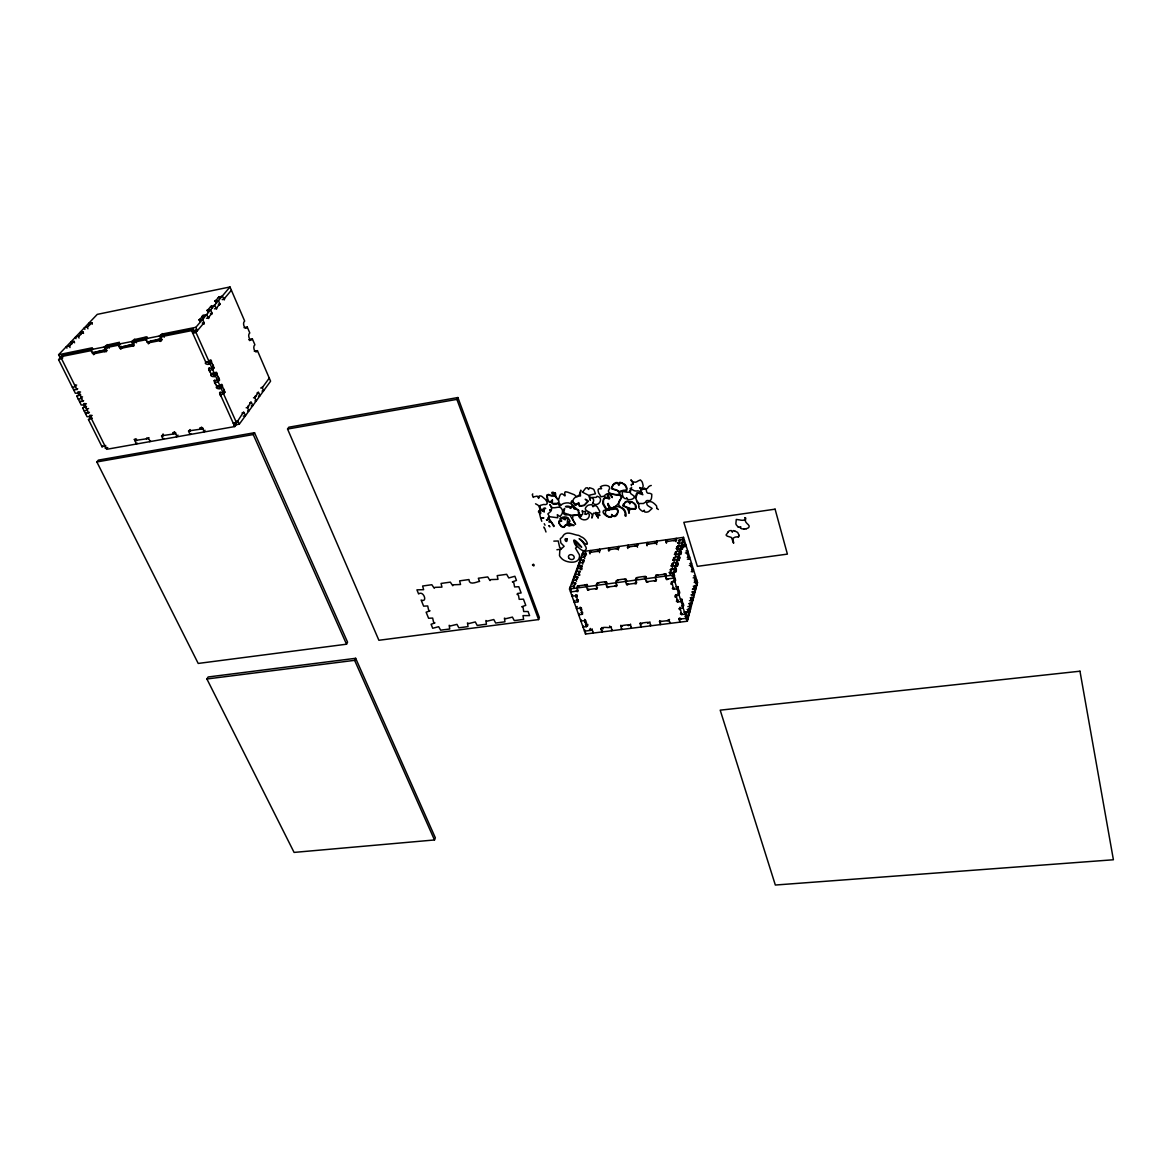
<?xml version="1.0" encoding="UTF-8"?>
<svg xmlns="http://www.w3.org/2000/svg" width="1172" height="1172" viewBox="0 0 1172 1172"><rect width="100%" height="100%" fill="white"/><g stroke="black" fill="none" stroke-linecap="round" stroke-linejoin="round"><path stroke-width="1.5" d="M540.014 513.028L540.028 511.534M638.725 506.436L638.755 505.718A11.324 9.405 18.9 0 0 638.769 505.015L638.755 504.956A1.699 1.406 18.4 0 0 638.579 504.063A5.699 4.747 18.2 0 1 638.037 503.579L637.524 502.905A10.665 8.849 18.8 0 0 636.792 501.982M543.31 508.619L544.057 508.165A5.259 4.292 22.5 0 1 544.643 508.135L544.76 508.135A1.494 1.216 22.6 0 1 545.61 508.414L545.566 508.472M219.237 386.306L219.794 388.533M607.843 495.17L607.916 494.921A10.797 8.951 19.6 0 1 609.762 494.452L612.341 497.602L610.7 493.998L619.109 495.302A3.575 2.974 19.4 0 1 620.193 495.595A1.582 1.304 19.4 0 1 620.999 496.21A1.612 1.348 19.4 0 1 621.248 497.06A1.582 1.304 19.4 0 1 621.043 497.587C620.149 502.964 611.125 513.893 608.312 503.652M732.617 531.663L733.364 530.594L734.961 531.165M569.695 523.488L570.339 524.426M630.99 479.875L632.279 481.253A2.11 1.773 19 0 0 632.924 481.809L635.034 482.219A5.274 4.424 19 0 0 635.913 482.088A9.259 7.794 19.2 0 0 638.227 480.857L640.41 479.934L641.86 481.487A18.063 15.104 19.3 0 1 642.446 482.732L643.12 485.457A6.695 5.611 18.8 0 1 642.637 487.728L641.274 488.226A6.285 5.259 18.6 0 0 639.765 487.567M611.916 486.82C612.502 483.714 617.864 480.256 618.962 484.256M544.248 511.695L543.955 508.765L545.434 508.516M687.114 552.759L687.363 554.444M673.71 540.673L675.468 540.556L676.215 538.358L676.683 539.838M630.316 488.416L631.708 487.713M657.858 575.144L655.851 575.481M733.701 542.944L733.687 542.797A5.171 4.278 12.8 0 1 733.526 542.255L733.408 541.698A26.487 21.843 14.4 0 0 733.203 540.629L733.013 538.168L735.24 537.128A7.281 6.021 12.8 0 1 738.008 536.923M679.76 558.517L679.657 557.242L679.115 560.48M654.342 543.412L656.086 543.295L656.862 541.098L657.331 542.563M212.103 373.267L213.157 374.571L216.791 373.956L219.516 380.036L218.139 381.808L214.432 382.658L215.721 384.284M638.022 577.767C630.726 578.192 651.412 575.203 643.985 576.961M692.593 593.252L693.604 597.573L691.89 597.764M635.107 546.123L636.836 546.005L637.656 543.823L638.125 545.288M538.842 497.265L539.12 495.976L540.395 495.932A5.054 4.146 23 0 1 541.874 496.401L546.225 500.136M538.798 497.529L538.681 498.393L537.494 496.591M681.372 552.862C681.489 549.492 680.434 557.652 680.756 553.184M567.453 525.027L566.794 524.631A4.131 3.369 21.2 0 0 565.842 525.173L564.655 526.638A24.715 20.173 22.6 0 1 564.172 527.327L561.535 526.711A23.308 19.148 21.1 0 1 560.568 525.715L559.205 523.664A6.124 4.996 21.5 0 1 558.81 521.994L559.161 520.749L561.095 520.895A1.963 1.612 21.7 0 0 560.729 520.5L559.806 518.918A5.069 4.146 21.5 0 1 561.403 517.98L565.197 519.811L566.662 517.819M618.333 580.477C611.359 580.492 631.649 577.899 624.251 579.627M616.018 548.73L617.732 548.701L618.582 546.518L619.065 547.983M635.239 498.144L636.381 493.837A8.541 7.135 18.2 0 1 637.29 492.562C642.915 494.291 643.487 492.035 637.832 490.804A5.435 4.556 18.8 0 1 633.92 490.57L632.148 489.544A26.795 22.195 19.3 0 0 631.474 489.149L630.741 490.145A16.012 13.375 19.8 0 1 630.492 491.083L630.36 492.723A2.93 2.447 18.8 0 0 630.8 493.676L633.422 495.595A13.874 11.515 18.9 0 1 634.125 496.005C635.634 499.814 626.141 501.015 626.844 497.983M598.804 583.07C591.626 583.51 612.282 580.448 604.664 582.279M692.403 569.87L692.637 571.599M597.061 551.455L598.98 551.06M688.535 557.403L688.784 559.161M579.408 585.736L577.679 585.736L576.741 588.051L577.723 591.64L575.862 591.289M694.117 587.494L695.113 591.787L693.414 591.992M684.638 544.819L684.902 546.577M562.692 536.63L560.992 538.182A3.135 2.549 21.2 0 0 560.275 538.856L560.861 542.944L564.128 546.313L559.85 550.225L559.498 555.572A8.907 7.193 20.7 0 0 560.612 557.403L562.018 558.883A10.577 8.556 20.7 0 0 564.347 560.45C568.86 562.824 578.734 563.791 579.495 556.817A11.691 9.435 20.7 0 0 579.378 554.766L575.496 548.232L576.697 547.251A2.476 2.007 20.6 0 0 576.565 546.562L575.174 544.555A7.589 6.168 20.4 0 1 574.602 543.544C570.31 533.333 583.436 548.921 581.502 547.104A13.405 10.929 20.1 0 1 580.301 546.328A8.336 6.783 20.2 0 1 579.349 545.581C567.014 532.908 583.304 558.077 586.308 548.525A7.179 5.816 20.3 0 0 585.663 546.621L583.055 542.548A8.966 7.281 20.5 0 0 582.367 541.669L579.129 538.637L579.891 539.164A44.639 35.805 21.1 0 1 581.415 540.336L583.29 541.991A5.113 4.146 20.4 0 1 583.89 542.797C590.82 548.1 586.015 538.109 581.092 536.82A14.152 11.471 20.7 0 0 578.69 535.384C573.533 534.974 566.721 530.125 562.926 535.926M689.839 563.512L691.539 563.278L690.997 565.241L692.901 571.555L693.458 569.489L691.758 569.709M678.222 588.359L677.973 586.571M685.972 551.016L687.671 550.781L687.129 552.745L689.048 559.103L689.605 557.037L687.275 557.359M678.002 600.665L677.548 601.983L681.122 601.514L681.723 599.302L680.39 599.595M687.92 610.876L688.946 615.227L687.217 615.432M686.235 613.601L686.001 611.901M678.119 564.333L677.064 559.923L672.875 560.319M631.488 485.765L631.151 484.461L633.114 484.153M689.488 604.942L690.513 609.293L688.462 608.986L688.506 610.539M691.041 599.068L692.066 603.404L688.667 603.639M682.954 547.265L682.866 545.932L682.338 549.097M676.464 570.163L675.409 565.71L671.19 566.091M687.363 621.219L697.516 582.63L683.51 537.333L583.187 551.529L569.489 589.018L585.502 634.023L687.363 621.219L672.743 575.115L683.51 537.333M688.037 612.326L688.799 609.279L689.737 612.253L686.309 612.531M689.576 606.539L691.29 606.32C689.195 598.76 691.714 607.99 687.876 606.583M695.157 585.414L696.842 585.194L695.963 582.323L696.637 579.774L694.322 580.081M681.928 613.513L681.606 614.567L685.122 614.128L685.708 611.901M680.229 621.131L679.965 622.142L679.013 619.197L686.44 618.303L686.997 616.194L684.961 616.457M679.306 618.23C677.782 620.047 680.434 616.941 681.005 618.977M679.936 607.228L681.65 614.567L680.39 613.85L681.122 612.897M670.399 622.332L670.12 623.387L668.597 619.885L667.205 620.721M675.922 594.585L677.65 601.968L676.376 601.251L677.108 600.284M669.461 619.431L669.168 620.471L659.338 621.6L661.316 621.468M676.859 595.596C675.922 600.562 671.952 593.384 679.115 595.171L679.482 591.406M674.032 587.714L673.548 589.267L677.094 588.798L677.709 586.601M660.598 623.607L660.305 624.617L659.675 620.589M669.344 572.859L673.504 572.463L674.457 575.467L673.71 578.118L666.194 579.129L665.242 576.126L665.799 573.811L663.894 574.221M675.863 570.456L675.834 572.068L676.361 568.728L674.413 568.991M671.849 581.839L673.592 589.267L672.332 588.549L673.05 587.568M670.311 575.013L671.087 569.094L674.589 568.625L675.541 571.643L673.797 571.877M677.343 550.474L677.694 546.167L681.122 545.712L682.045 548.672L680.331 548.906M616.355 580.829L616.853 582.162M666.502 578.089L666.78 579.744L668.216 578.939M649.889 621.907L650.533 625.848L650.841 624.793M630.228 490.746L629.847 491.551A2.11 1.758 19.1 0 1 628.866 492.152L628.06 492.24A7.647 6.387 19.3 0 1 624.53 491.595M654.24 580.726L655.895 581.253L656.525 579.466M640.205 622.918L640.791 627.064L641.099 626.053M666.311 575.555L665.843 574.06L655.88 575.379L655.251 577.474L656.232 580.462L646.285 581.795L645.318 578.807L645.962 576.639L646.431 578.236M685.151 546.533L685.723 544.497L683.818 544.76M646.607 580.77L646.783 582.352L648.306 581.693M630.521 624.105L631.093 628.28L631.415 627.24M636.704 582.132L635.986 583.949L634.418 583.392M620.882 625.247L621.438 629.496L621.746 628.5M682.236 601.075L682.001 599.273M611.198 626.668L611.799 630.712L612.136 629.657M626.859 583.422L627.108 585.062L628.514 584.257M574.763 585.868L570.237 586.952L570.764 588.432M577.855 577.4L576.712 578.104M609.572 625.995C614.377 630.258 596.753 623.563 602.203 631.913L602.54 630.917M675.072 578.543L675.057 582.396C672.801 580.565 668.611 584.271 672.098 584.564M601.251 629.174L601.705 627.562M614.758 586.029L616.311 586.586L617.029 584.769M674.398 554.253L675.585 553.55M672.757 559.982L673.929 559.264M671.087 565.768L672.274 565.051M669.93 569.841L674.589 568.64M669.168 572.478L670.34 571.76M616.384 580.741L615.696 582.792L616.721 585.883L606.92 587.084L605.909 584.125L606.598 582.059L607.111 583.539M593.003 632.074L592.651 633.114C593.794 626.874 587.172 632.323 590.439 628.426M592.124 628.837L591.64 630.272L584.491 631.166L584.887 629.994M607.257 586.044L607.506 587.685L608.869 586.82M585.502 634.023L585.854 633.012M583.407 626.053L583.041 627.093L586.894 626.522L585.897 625.028M585.502 620.091L584.784 622.171L584.975 620.677L580.858 620.955L581.224 619.915M595.23 588.652L596.782 589.208L597.5 587.392M584.608 619.358L586.381 626.668L587.743 624.324M582.689 612.414L582.015 614.362L578.66 614.802L579.115 613.498M580.184 607.125L582.572 614.187L581.488 612.722M581.4 607.682L580.404 609.821L581.122 609.118L580.36 608.224L576.463 608.605L577.195 606.539M587.817 588.666L587.948 590.249L589.413 589.501M599.449 552.583L599.639 549.199L600.137 550.65M575.76 594.658L578.177 601.763L577.078 600.284M578.133 589.999L577.781 590.981L570.544 591.963L571.291 589.912M574.983 600.328L574.251 602.379L577.62 601.939L578.397 599.874L576.668 600.108M577.21 595.098L575.994 597.354L576.712 596.651L575.935 595.742L572.024 596.138L572.537 594.731M577.737 577.049L576.023 579.818L576.536 581.283M581.869 565.651L580.184 568.376L580.682 569.826M583.099 555.264L582.469 553.448L585.751 552.979L584.242 557.139L584.755 558.59M667.879 541.405L665.974 541.918L666.531 539.735L666.971 541.142M538.593 619.578L539.369 617.512L457.886 397.542L288.795 427.209L287.55 429.04L378.893 640.278L538.593 619.578L456.89 399.388L457.886 397.542M648.556 544.13L646.666 544.643L647.237 542.46L647.691 543.867M434.49 839.958L435.339 837.79L355.658 658.298L208.133 676.977L206.902 678.984L294.084 852.41L434.49 839.958L354.618 660.334L355.658 658.298M581.942 566.076L580.843 566.691L581.81 569.607M584.008 560.406L582.938 561.051M579.891 571.76L578.748 572.375L579.759 575.291M575.701 583.275L574.558 583.905M629.349 546.899L627.518 547.397L628.089 545.17L628.558 546.577M690.074 603.023L690.074 604.62M678.427 540.424L682.968 539.267L685.181 546.445L683.481 546.679M677.694 542.929L678.822 542.27M676.054 548.555L677.211 547.881M694.674 585.634L694.674 587.187M163.128 434.27L161.633 436.174L163.113 439.295L163.831 438.387M610.495 508.56L609.704 509.41A7.589 6.285 20 0 1 608.766 510.274L607.477 509.879M610.304 549.58L608.415 549.99L609.088 547.866L609.557 549.258M585.209 584.96L587.128 584.447L586.425 586.747L587.45 589.692L597.178 588.417L596.152 585.429L596.856 583.378L597.339 584.799M591.406 552.202L589.545 552.715L590.219 550.532L590.717 551.983M573.928 525.334L567.922 522.536A4.952 4.043 21.1 0 1 567.966 521.54C571.511 522.199 569.533 520.222 568.625 518.727C567.453 515.651 558.78 516.588 561.183 520.383C563.893 522.229 555.836 520.163 560.026 524.47A5.01 4.087 21.5 0 0 561.198 525.803L563.161 527.371L564.743 525.803A8.6 7.017 21 0 1 565.197 525.232L566.354 524.529A2.564 2.095 21.5 0 0 567.189 523.635L567.38 522.023A7.662 6.27 21 0 1 567.438 520.881L568.112 518.493L567.175 517.921M136.494 439.031L134.97 440.921L136.465 444.027L137.197 443.119M585.385 556.524L580.946 557.608L581.458 559.044M586.278 554.034L585.165 554.664M346.516 644.204L347.571 642.168L254.529 432.717L98.36 460.127L96.851 461.944L198.2 663.44L346.516 644.204L253.225 434.548L254.529 432.717M208.733 363.906L208.25 361.518M682.412 549.053L682.382 547.602M136.523 342.795L134.634 339.148L131.601 341.55L117.859 344.29L120.672 349.256L123.88 346.341M214.417 376.564L213.568 373.282M208.147 362.588C213.831 365.181 210.945 356.083 209.158 361.811L205.891 362.441L191.578 330.636L193.028 328.936L194.669 332.614M233.668 425.187L239.293 424.176L270.6 381.193L257.43 350.662L254.295 351.263M656.979 508.34L658.356 509.498M86.406 403.798C79.74 402.626 87.666 405.995 82.655 407.929L87.021 416.675L91.387 416.763L91.064 417.891L106.623 449.315L234.752 426.564L236.07 424.762L235.059 422.491M233.887 422.623L233.316 423.4L236.554 422.814L243.556 412.031L243.322 413.57M269.267 378.102L262.235 387.712L260.667 388.005M728.31 531.824L726.069 535.003L727.197 536.175A7.457 6.197 13.4 0 0 727.695 536.278L731.328 537.406L732.471 539.984A7.633 6.314 12.7 0 0 732.529 540.453L732.617 540.893A11.954 9.874 13.7 0 1 732.69 541.332M205.027 430.285L203.664 432.087C204.075 424.733 197.394 431.355 201.701 427.297M202.888 428.029L202.214 428.937L188.516 430.93L190.421 431.047M217.787 386.189L222.226 386.086L224.936 392.122L223.574 393.909L219.882 394.744L221.156 396.356M257.43 350.662C255.657 355.145 251.921 346.809 254.91 344.788L252.361 338.898L249.065 339.719M190.772 433.596L190.069 434.504L188.604 431.369L189.996 429.553L190.45 430.534M234.752 426.564L219.589 392.884L220.277 391.99M216.761 386.613C214.432 388.284 220.277 389.866 220.863 387.859L222.226 386.086M214.754 380.006L214.139 380.783L216.879 386.848L220.131 386.233C222.123 380.636 224.643 389.529 219.076 386.936M252.361 338.898C250.486 343.176 246.853 334.782 249.812 332.995L247.263 327.061L244.098 327.677M177.968 435.09L176.562 436.907C176.708 429.758 170.38 436.218 174.599 431.867M216.879 386.848L217.479 386.071M175.785 432.878L175.082 433.772L161.546 435.75L163.421 435.852M621.145 498.452C624.017 496.02 618.494 495.199 619.842 492.46A2.432 2.036 19.4 0 1 620.413 491.639L626.668 490.658L626.903 488.402A8.819 7.369 19.6 0 0 625.555 485.267A4.219 3.516 19.5 0 0 624.53 484.256L621.321 482.644M211.297 374.454C208.982 376.153 214.769 377.692 215.399 375.714L216.791 373.956M620.633 499.111L619.622 500.415A7.193 5.963 19 0 0 618.831 501.938L618.757 505.205L621.219 507.535M209.261 367.818L208.645 368.579L211.4 374.688L214.666 374.073C216.82 368.477 219.105 377.545 213.641 374.806M211.4 374.688L212.528 373.267M206.77 361.752L211.312 361.723L214.051 367.847L212.659 369.605L208.953 370.469L210.242 372.11M247.263 327.061C245.417 331.324 241.666 322.989 244.684 321.099L229.976 286.964L97.261 314.374L58.615 354.706L60.226 357.973L61.589 357.694M150.485 440.76L149.752 441.654C150.543 440.027 146.324 435.955 146.485 438.87M164.212 337.287L162.337 333.61L159.319 336.012L145.416 338.781L148.419 343.85L150.778 341.008L153.312 340.495M148.991 437.654L148.258 438.562L134.868 440.496L136.728 440.613M205.789 362.207C203.474 363.935 209.261 365.444 209.905 363.466L211.312 361.723M205.891 362.441L206.594 361.562M575.613 505.322C574.427 506.436 572.082 497.47 571.145 502.173A6.783 5.596 21.3 0 0 571.848 504.194C575.188 508.882 584.345 513.483 574.573 508.414A22.458 18.386 22.1 0 1 574.793 508.912L573.884 508.736M544.204 511.798L540.277 509.996A12.907 10.533 22.2 0 0 538.988 511.49L540.688 518.244L543.881 517.965L542.343 518.273A20.715 16.789 21.9 0 0 541.757 518.361L540.805 518.581L541.772 521.291M134.956 339.47L146.969 336.789L145.416 338.781M105.744 445.477L102.037 446.796L88.471 419.591C93.262 417.393 85.82 414.448 92.207 415.459M105.963 447.001L105.07 448.056L107.736 447.587M102.037 446.796L102.682 446.019M195.446 329.757L192.662 333.053L195.958 332.409L204.104 322.71L202.61 319.355L198.742 319.941L200.148 319.048M231.382 290.246L223.779 299.3L222.182 299.622M162.674 333.947L195.885 327.31L229.976 286.964M109.157 348.245L107.341 344.597L104.191 347L90.596 349.71L93.657 354.706L96.045 351.878L100.382 351.014M92.324 418.126L88.471 419.591M149.269 342.707L159.451 340.686L160.945 338.986M161.516 338.62L146.983 342.121L147.643 341.374M193.028 328.936L161.253 335.265L159.773 336.979L191.578 330.636M86.347 412.881L85.571 413.775L89.424 412.31M223.369 388.65L224.335 390.159L222.841 392.283L219.589 392.884M86.523 406.479L82.655 407.929M147.379 338.034L145.87 339.748L132.04 342.488L133.579 340.788L147.569 338.459M121.712 348.172L131.777 346.18L133.3 344.465L134.194 345.213M133.93 344.011L119.427 347.601L120.584 346.311M80.531 401.19L79.74 402.069L83.608 400.604M217.948 376.534L218.915 378.073L217.406 380.168L214.139 380.783M679.174 560.45L679.159 558.956M88.647 413.203L85.19 406.23L85.527 404.999L81.205 404.999L76.81 396.18C81.747 394.202 74.041 390.921 80.56 392.034M80.678 394.715L76.81 396.18M117.859 344.29L119.441 342.283L107.575 344.934M74.656 389.397L73.851 390.276L77.748 388.811M119.852 343.528L118.299 345.227L104.645 347.952L106.213 346.238L120.042 343.938M94.493 353.666L104.411 351.615L105.978 349.901L107.253 350.677M106.462 349.564L92.207 353.006L92.998 352.142M212.469 364.316L213.451 365.869L211.927 367.949L208.645 368.579M593.691 506.216L594.922 505.235L597.105 506.641L599.683 511.197L599.566 512.926L597.368 512.721L597.925 514.567L600.005 515.226L597.222 516.222L598.306 518.083L596.196 514.845M593.545 506.377L592.929 506.729A2.285 1.89 20.4 0 1 592.695 506.216L591.875 504.517L588.534 505.088A6.827 5.64 20.5 0 0 586.703 506.377C580.96 512.076 595.435 510.977 591.801 518.009C592.71 518.42 592.446 509.19 596.079 514.698M92.837 349.359L91.064 350.648L60.563 356.728L76.956 389.675M90.596 349.71L92.295 347.776L58.615 354.706M62.761 357.958L58.6 359.672L75.33 393.235L79.535 393.06L82.831 401.483M60.563 356.728L62.189 355.028L92.647 348.948M58.6 359.672L61.383 356.757M558.663 504.282L559.484 506.114L560.553 505.572A1.568 1.289 22 0 1 560.978 505.425C561.344 503.506 567.702 501.938 570.281 503.447A3.56 2.93 21.6 0 1 571.291 504.077L572.566 505.952L570.925 506.963A9.083 7.471 22 0 1 570.661 507.593C569.358 504.487 560.553 507.315 569.387 507.066A19.924 16.291 22.2 0 1 569.68 507.549C570.764 510.919 572.771 503.096 573.797 508.282M575.73 505.176L578.25 503.447L579.422 506.216L584.315 505.484L588.359 501.235L586.483 499.712A7.896 6.519 21 0 0 585.165 499.272L587.685 501.206L584.183 505.22L579.788 505.865L578.778 502.568L577.547 503.579A25.857 21.286 20 0 0 576.917 504.326C568.493 502.583 575.247 494.892 580.506 495.99L580.33 493.09A10.27 8.512 20.9 0 1 580.858 491.083C580.931 486.292 579.891 500.62 575.276 495.683A4.058 3.355 21.7 0 0 574.441 494.789L567.775 492.196A5.259 4.336 21.9 0 0 567.072 492.094C561.857 489.969 567.512 498.759 563.673 494.862A42.573 35.643 21.5 0 1 562.765 494.101C557.975 492.211 560.319 504.575 556.275 497.148A3.633 2.989 22.3 0 1 555.777 495.566L555.25 492.709M552.378 500.005L551.28 500.986A16.408 13.449 21.8 0 0 550.547 501.719L549.228 501.66A7.135 5.875 22.5 0 1 547.749 499.404L547.178 495.448L548.584 494.994A7.794 6.431 22.8 0 0 554.239 495.859M622.127 483.245L620.149 483.054L618.919 485.457L617.161 482.659L613.63 484.578A5.245 4.38 19.7 0 0 612.751 486.131L611.491 488.753L615.549 489.984A5.421 4.512 19.7 0 1 617.146 490.585C624.94 496.576 610.363 494.804 608.634 492.02A4.659 3.882 19.9 0 1 608.473 490.643C612.795 485.032 603.917 484.124 600.357 486.863C604.591 491.405 596.284 485.604 598.394 492.035A4.864 4.043 20.3 0 0 599.258 493.925A6.929 5.743 20.7 0 1 600.167 495.478L600.504 496.064A2.388 1.978 20.3 0 0 601.251 496.723L604.107 496.181A9.757 8.087 19.7 0 1 607.184 493.764L609.074 493.954L607.243 494.965L609.132 498.701L605.411 496.928L603.653 498.701L602.613 503.535L604.371 506.758A46.704 39.116 18.4 0 0 605.235 507.901L605.865 510.04A5.64 4.673 20 0 1 604.049 510.318C599.449 512.897 612.121 520.866 612.106 515.577A3.091 2.549 19.3 0 1 612.194 514.977C616.97 521.569 622.376 504.341 612.238 508.619C614.406 503.813 625.291 507.491 625.203 513.937A2.036 1.685 18.9 0 1 624.749 514.991C626.976 520.192 626.83 508.502 621.307 507.608M607.653 509.586L609.206 508.355A24.011 19.792 18.6 0 1 609.616 508.062L609.923 508.033A1.641 1.362 19.7 0 1 610.392 508.282L610.509 508.428M656.803 508.545L656.598 506.026A14.709 12.203 17.9 0 0 652.921 502.598L652.13 502.143A4.395 3.663 17.7 0 0 649.713 501.616L647.105 502.495A2.095 1.758 17.8 0 0 646.724 503.301L647.017 504.575A4.014 3.34 17.7 0 0 648.306 505.967L652.13 508.443L648.761 511.534A6.505 5.406 18 0 1 645.933 512.164L644.688 511.944L644.278 510.216A2.622 2.168 17.8 0 0 643.648 510.919L642.652 511.446L640.82 510.069A18.547 15.485 17.7 0 1 640.132 509.454A5.171 4.292 18 0 1 638.813 507.33A4.776 3.97 18 0 1 638.725 506.436M573.665 525.627C571.042 524.455 569.446 527.078 567.438 525.188M559.996 505.073L559.337 504.429L559.762 505.191M548.921 525.759L549.829 526.829L549.214 525.671M744.396 519.943L743.107 520.251A9.772 8.175 12.8 0 1 742.184 520.28L740.836 520.178A5.713 4.776 12.8 0 1 739.942 519.958L736.28 519.445L735.884 523.65A5.377 4.483 12.7 0 0 736.28 524.822L738.155 527.063M644.351 488.358L644.278 488.372A21.96 18.488 19.2 0 1 643.413 488.709L643.062 488.841M733.526 543.105L732.72 541.654M135.513 438.899L134.062 439.544M642.344 489.09L640.82 489.178M746.212 528.762L748.014 528.001A3.809 3.179 12.5 0 0 748.586 527.693L749.084 526.77A3.106 2.578 12.5 0 0 748.996 525.657L748.146 524.529A10.314 8.614 12 0 1 747.033 523.503L746.93 523.386A22.034 18.459 11.6 0 1 746.461 522.873L745.905 522.155A3.619 3.018 12.3 0 1 745.377 520.514L745.465 519.972A12.482 10.416 13.2 0 0 745.553 519.43L745.612 518.976A6.417 5.362 12.2 0 1 745.788 518.2L745.084 517.628M545.991 532L544.643 528.191M82.113 332.877L83.373 332.057L79.784 332.614L80.765 334.621M90.845 323.677L92.178 322.842L88.603 323.413L89.468 325.201M216.029 300.31L214.652 301.175L218.475 300.574L220.072 304.383L219.223 304.984M208.162 309.584L206.799 310.507L210.623 309.877L212.235 313.7L211.385 314.316M72.972 342.327L74.393 341.418L70.789 342.004L71.785 344.011M680.126 609.953L678.852 608.693L683.13 607.843L683.466 604.019M218.314 304.222L219.926 303.885L216.029 308.529L214.403 308.851M210.462 313.539L212.088 313.202L208.118 317.934L206.492 318.271M202.273 323.076C205.071 320.586 204.411 325.963 203.298 323.677M193.087 331.544L197.394 330.694L195.885 327.31M101.627 350.765L106.022 349.989M125.126 346.092L130.151 345.095M130.781 344.978L133.3 344.465M155.217 340.114L159.67 339.235M532.791 493.895L532.264 494.716A20.657 16.862 24.2 0 1 532.733 495.917L533.26 497.455A3.589 2.945 23.2 0 1 533.875 496.84L537.172 496.093M75.521 385.28L76.678 385.046M72.386 387.317L75.828 386.54L74.569 384.885M212.425 368.169L214.051 367.847M644.556 488.27L644.908 488.431A1.978 1.655 18.2 0 0 646.241 488.944L647.193 488.534A11.691 9.816 18.8 0 0 648.175 487.318A5.259 4.41 17.8 0 1 651.266 485.472M81.19 397.118L82.538 396.868M78.275 399.125L81.718 398.363L80.458 396.737M217.889 380.343L219.516 380.036M87.021 408.838L88.559 408.545M84.12 410.859L87.548 410.097L86.303 408.486M218.285 297.585L222.343 295.989L224.35 299.885L224.541 298.391M223.31 392.43L224.936 392.122M88.149 326.446L84.223 327.984L84.897 329.391M210.55 306.786L214.564 305.203L216.556 309.115L216.849 307.679M262.015 391.111L263.583 390.833L262.074 387.156L262.938 386.745M257.093 392.884L258.675 392.591L260.038 395.711L258.455 396.004M79.271 335.719L75.301 337.287L76.004 338.693M253.489 397.791L255.071 397.513L258.236 392.078L257.957 393.572M254.866 400.927L256.448 400.634C255.701 401.366 253.855 394.495 255.789 396.517M249.841 402.758L251.438 402.479L252.815 405.615L251.233 405.908M70.232 345.183L69.412 346.121L73.88 341.374L74.569 342.795M246.179 407.783L247.761 407.49L250.94 401.952L250.705 403.476M247.57 410.933L249.167 410.64C248.391 411.416 246.545 404.443 248.508 406.479M242.062 412.91L244.069 412.544L245.461 415.708L243.263 416.104M172.855 432.615L174.701 432.292M199.899 427.795L201.76 427.458M236.466 421.261L237.872 421.012L239.293 424.176M96.851 461.944L253.225 434.548M287.55 429.04L456.89 399.388M676.683 595.244L675.555 594.878M554.224 495.815L555.279 496.342M677.709 546.181L676.552 546.943L677.372 547.309M162.219 339.763L161.165 339.323M553.829 541.127L558.224 540.981L559.703 547.544L560.963 548.232L560.582 549.199L556.905 549.756M598.951 551.133L589.531 552.466L590.029 553.917M582.279 554.019L586.176 553.624M682.602 540.541L684.433 540.277L683.877 542.226L682.177 542.475M680.317 548.511L676.742 549.023L680.331 548.525L681.269 551.558L679.101 551.792M578.514 567.819L577.884 566.003L581.297 565.563L581.898 567.541M680.287 546.225L682.851 545.888L681.928 542.885L677.826 543.295M577.884 566.003L581.195 565.549M685.43 552.979L687.129 552.745M678.72 554.576L680.449 554.341L679.511 551.338C679.379 550.327 672.86 552.51 675.746 552.979M580.565 568.698L581.81 568.537M677.914 557.418L679.643 557.213L678.705 554.18L674.53 554.59M677.094 560.289L678.822 560.055L677.885 557.052C677.738 556.011 671.219 558.194 674.105 558.692M687.378 559.234L689.063 559M578.514 574.383L579.554 574.236M675.629 563.249C679.438 560.07 676.962 569.446 677.504 564.64M574.236 578.865L573.723 577.4L577.078 576.946L577.591 578.397M573.738 577.415L577.078 576.961M675.453 566.061L677.196 565.827L676.244 562.809C675.805 561.974 669.549 563.893 672.435 564.465M689.312 565.475L690.997 565.241L691.231 566.94M669.827 573.504L673.329 573.02L675.643 580.33L673.241 580.653M691.231 571.687L692.916 571.467M569.489 589.018L672.743 575.115M672.054 575.789L674.457 575.467M672.23 576.331L674.296 576.053M693.678 575.892L695.362 575.672L695.216 579.539M693.15 577.869L694.835 577.65L697.003 584.638M694.454 581.971L696.109 581.752M694.264 582.543L695.963 582.323M695.743 582.865L697.516 582.63M675.922 586.952L677.68 586.659L679.687 593.091L677.943 593.325M693.282 586.249L694.981 586.029L695.875 588.915L692.491 589.37M692.52 589.12L694.22 588.886L694.762 585.634M691.758 591.992L693.458 591.772L694.366 594.673L692.022 594.951M690.997 594.893L692.696 594.658L693.209 591.362L693.165 592.944M690.22 597.793L691.92 597.573L692.828 600.474L690.909 600.709M581.063 612.502L582.103 612.37M689.444 600.709L691.158 600.489L691.7 597.178L691.627 598.76M681.518 606.027L683.686 605.748L681.694 599.434M687.1 609.557L688.814 609.337M585.429 624.808L587.406 624.53L587.758 625.745M683.95 612.238L685.708 611.931L687.935 619.124L686.191 619.329M206.902 678.984L354.618 660.334M582.63 561.637L582.777 562.589L578.909 563.19L579.539 565.007M580.594 567.263L580.741 568.23L576.844 568.83L577.357 570.295M578.529 572.947C581.297 573.445 574.983 575.511 574.778 574.529L575.291 575.994M576.448 578.69C579.217 579.217 572.756 581.297 572.668 580.287L573.255 581.927M569.519 523.269L568.962 524.162A3.003 2.447 21.2 0 0 570.661 524.675M580.785 515.475C582.821 516.515 579.012 517.702 579.95 515.68A2.198 1.802 20.9 0 1 580.726 515.49M549.8 509.776L551.323 510.303L551.646 508.458A3.326 2.725 22.5 0 0 551.309 507.52L549.932 504.429A8.863 7.296 22.2 0 0 550.606 505.762C552.847 510.977 560.348 503.682 562.194 509.893A3.194 2.622 22 0 1 562.531 510.816L562.457 512.076A10.065 8.263 21.3 0 0 562.282 513.424L560.113 516.647L557.33 514.669L557.784 517.79L549.419 516.676L549.126 518.888L554.297 526.023L553.726 526.55L551.236 522.126L548.833 521.892L550.137 520.72L547.661 518.332L549.228 516.207L547.851 513.922L550.899 511.241L549.829 509.952M738.375 537.025L739.21 536.102A9.464 7.838 13.3 0 0 739.034 535.37L739.005 535.267M678.017 599.888L677.196 599.551M743.912 528.968L742.638 528.88A12.335 10.211 12.6 0 0 741.935 528.836L740.455 528.191A2.124 1.773 12.7 0 1 740.587 527.473L740.631 527.341A1.758 1.465 12.8 0 0 740.733 526.741L738.389 527.254M735.196 531.194L737.657 532.41L738.902 534.93M672.098 582.484L671.351 581.927M579.818 571.321L579.657 572.668M569.021 524.573L569.768 525.481A6.314 5.157 21.2 0 1 567.995 524.924M535.531 503.799L537.743 504.986A4.981 4.073 23.1 0 1 538.915 506.245L539.794 508.663M621.585 482.761L619.885 482.278L619.329 483.391A8.116 6.783 20.1 0 1 619.094 484.124M575.628 582.836L575.496 584.183M624.573 491.493C620.135 490.072 622.947 500.4 626.361 498.51A5.45 4.542 18.8 0 1 626.698 498.129M633.261 502.715L631.312 501.88L629.76 503.828L628.851 501.44L626.624 501.733A5.919 4.908 18.8 0 0 625.159 502.539L623.826 503.901A1.524 1.275 19.2 0 1 623.358 504.107L622.757 505.791L626.053 507.183A3.677 3.047 18.9 0 1 626.815 507.579L628.588 510.933A32.611 27.117 17.1 0 0 628.837 513.19L629.393 513.146A5.259 4.366 18.4 0 1 629.13 512.369L629.086 512.179A10.519 8.731 18.2 0 1 628.983 511.593C629.672 506.275 636.762 512.354 636.103 506.348A6.959 5.772 18.8 0 0 635.502 504.531L633.363 502.773L635.283 505.088L635.59 508.692L630.521 508.575L623.314 505.703L625.247 502.026A6.651 5.523 18.7 0 1 627.298 501.147C629.818 502.744 631.254 501.484 632.997 502.568M583.905 560.026L583.934 561.93M622.435 483.391L622.552 483.465A9.728 8.116 19.7 0 1 623.065 483.816C625.13 484.607 628.207 489.647 625.555 490.248A8.394 6.988 19.1 0 0 623.27 490.277L619.373 491.581L617.102 490.189A6.065 5.054 19.7 0 0 615.447 489.559L614.231 489.369A6.71 5.611 19.9 0 1 612.824 489.061L611.843 487.713A4.19 3.501 20.2 0 0 611.901 487.288L611.96 487.01M566.882 538.812C562.56 537.347 567.014 544.965 567.204 539.501A1.612 1.304 21.1 0 0 567.014 538.842L566.94 538.871M149.152 341.711L150.456 342.092L150.778 341.008M640.601 488.914L640.366 488.651A3.34 2.798 18.4 0 1 639.722 487.611M545.053 525.202L544.995 525.1A8.6 7.003 22 0 1 544.248 523.679M94.243 352.23L95.591 352.992L96.045 351.878M104.411 351.615L106.33 351.703L104.191 347M131.777 346.18L133.711 346.267L131.601 341.55M159.451 340.686C162.205 343.689 162.161 336.481 159.319 336.012M62.189 355.028L62.995 356.654M66.936 348.172L66.233 346.765L69.324 346.136L70.027 347.557M603.126 628.822L601.192 628.939M79.066 338.078L78.377 336.657L82.846 331.998L83.52 333.405M622.376 626.39C614.934 626.214 634.96 623.475 628.192 625.658M87.944 328.761L87.27 327.369L91.65 322.783L92.31 324.175M106.213 346.238L107.194 348.304M641.773 623.943C634.301 623.797 654.43 620.999 647.618 623.196M121.229 346.414L122.518 347.601L123.28 346.56M163.523 435.339L162.996 434.197M117.581 342.942L119.148 346.253M133.579 340.788L134.546 342.869M145.079 337.448L146.119 339.675M161.253 335.265L162.029 336.935M195.958 332.409L209.158 361.811M209.905 363.466L214.666 374.073M215.399 375.714L220.131 386.233M220.863 387.859L236.554 422.814M200.002 321.48L199.343 320.015L203.371 315.239L206.638 314.594L208.66 318.52L208.953 317.07M582.792 511.534L585.634 511.475L584.813 514.186A9.933 8.189 20.9 0 0 586.41 514.405L587.948 512.882L589.208 514.318A19.792 16.349 19.7 0 0 589.384 514.786L589.077 516.603A2.359 1.948 20.4 0 0 588.857 517.16C587.187 521.218 580.858 520.588 578.704 516.325A25.843 21.199 19.7 0 1 579.041 515.739L579.408 513.307A4.659 3.824 21.2 0 0 578.88 512.135L578.279 511.344L578.704 514.611L570.749 515.24L563.761 512.809L564.655 508.414L563.615 509.791A7.237 5.933 21.4 0 0 563.043 511.959C563.966 515.592 565.754 515.211 568.801 514.581A4.82 3.941 21.5 0 1 570.266 515.768L575.555 524.397L572.595 519.225L572.83 515.724L578.485 514.904A11.354 9.303 20.7 0 1 578.924 514.86L580.448 514.64A1.67 1.377 20.9 0 1 581.107 514.772C584.711 516.105 580.814 508.252 582.704 511.344M204.206 317.129C203.21 313.276 200.5 316.909 203.562 318.432M208.015 311.986L207.371 310.521L211.326 305.863L212.161 307.723M215.882 302.684L215.252 301.233L219.135 296.648L219.853 298.303M249.226 339.514L249.695 340.627M608.268 503.462L607.667 503.652A5.948 4.937 19.6 0 0 608.063 505.029M732.207 532.103L732.09 531.883A4.395 3.648 13 0 1 731.841 531.385L731.811 531.326A1.509 1.245 13.3 0 0 731.182 530.477M607.946 495.419C613.923 503.125 603.009 493.808 603.463 501.323A10.24 8.497 19.6 0 0 603.741 504.194L606.73 509.117L608.048 508.897A3.311 2.74 19.9 0 0 608.751 507.974L608.605 506.187A24.436 20.114 20.7 0 0 608.078 505.029M540.38 511.812L540.702 512.706A11.837 9.64 23.1 0 1 540.849 513.16L540.204 513.688L540.014 512.721M543.823 527.019L544.233 528.191M574.134 587.978L573.606 586.498L574.983 582.718L571.614 583.173L572.141 584.638M576.727 595.303L577.181 596.592M581.136 607.755L581.898 609.938M585.692 620.633L586.513 622.977M577.986 587.465L577.474 586L587.157 584.638L587.655 586.161M578.616 575.525L579.202 571.233L575.818 571.672L576.331 573.137M580.506 562.018L579.935 560.392L583.246 559.952L582.733 564.186M602.115 627.606L602.423 628.456M585.751 552.979L586.454 554.986M605.338 513.043C604.576 509.088 611.506 509.776 614.758 509.131A19.865 16.349 19 0 1 616.179 509.088C621.028 511.08 613.395 519.504 611.667 514.449C612.956 519.079 605.074 516.017 605.426 513.365M608.898 551.192L608.429 549.8L617.952 548.379L618.406 549.917M626.698 580.902L626.2 579.422L625.54 581.473L626.537 584.447L636.396 583.158L635.4 580.14L636.044 578.089L636.528 579.51M627.914 548.511L627.46 547.119L637.055 545.683L637.509 547.221M647.091 545.815L646.636 544.409L656.291 542.958L656.745 544.511M655.866 575.408L656.335 576.844M636.469 500.166L636.367 499.814A9.523 7.94 18.1 0 1 635.971 497.455L637.641 492.958L642.842 494.745L640.688 490.628L641.802 489.808A2.11 1.758 18.5 0 0 642.344 489.618A3.428 2.871 18.2 0 1 643.472 489.149C648.717 487.728 644.087 493.998 649.771 493.295A10.109 8.438 18 0 1 651.779 494.232C651.881 505.498 646.768 497.411 645.625 502.231A5.64 4.688 17.8 0 0 643.604 503.491L638.799 503.521L636.44 500.034M671.087 569.094L671.571 570.603M674.061 561.886L674.427 557.52L674.896 559.015M666.443 543.266L665.945 541.669L675.673 540.219L676.112 541.786M673.299 564.963L672.772 563.278L672.406 567.688M676.698 553.858L676.068 551.822L675.717 556.158M678.954 544.848L679.54 539.735L680.009 541.215M677.694 546.167L678.207 547.837M555.308 493.016L555.338 493.134A7.75 6.373 22.9 0 1 555.44 493.778L554.605 495.214L551.822 495.463A5.508 4.542 22.8 0 1 550.298 495.097L549.346 494.745A23.587 19.265 22.6 0 0 548.364 494.408L546.723 495.199L547.529 500.283A7.31 6.021 22.5 0 0 548.833 501.821C552.73 501.015 551.133 505.513 556.817 504.004A5.508 4.527 22.4 0 0 558.985 503.008L559.923 503.696L558.634 504.107M543.369 508.956L543.369 509.029A10.621 8.702 22.3 0 0 543.471 509.512L543.559 509.879A6.417 5.245 22.9 0 1 543.72 511.021A2.564 2.095 22.6 0 1 542.768 510.333L541.127 509.146L539.721 509.981A9.479 7.75 22.4 0 0 538.871 511.095L538.622 511.446A13.126 10.724 23.5 0 1 538.388 511.798M539.75 506.67L539.735 506.553A1.582 1.289 22.8 0 1 540.453 505.337L543.735 504.458A3.765 3.077 22.7 0 1 545.009 504.634L545.903 504.487A8.482 6.959 23 0 0 546.855 504.121L547.339 502.92A11.002 9.054 22.3 0 1 546.328 500.473M539.809 507.549L539.838 508.897M539.809 507.784L539.838 508.604M539.809 507.388L539.809 507.461A7.603 6.212 23.2 0 0 539.765 506.67M728.164 531.722A4.307 3.575 13.2 0 1 730.493 530.564M744.967 517.658A3.164 2.652 12.7 0 1 744.616 520.09M746.227 528.792A6.27 5.23 12.6 0 1 743.912 528.953M630.36 488.665A7.12 5.948 19.4 0 1 630.214 490.746M633.217 483.86A2.066 1.729 19.1 0 0 632.704 482.586A14.196 11.954 18.6 0 1 631.122 480.271M552.393 500.005A17.697 14.518 23.3 0 1 552.261 502.583L552.598 503.462L556.685 503.403A4.732 3.897 22.4 0 0 558.121 502.773L558.912 501.733A1.963 1.626 22.3 0 0 558.883 500.927L557.594 499.213A19.03 15.763 21.9 0 1 555.22 496.357M479.509 581.356C476.916 581.795 469.005 585.927 468.961 579.554L459.629 580.858L460.537 584.506L453.344 584.784L452.773 585.736L450.326 582.147L441.068 583.436L441.947 587.113L434.841 587.362L434.285 588.3L431.823 584.725L422.623 586.015L423.634 589.692L416.924 589.838L418.609 593.94C423.385 590.014 428.205 602.906 421.129 600.064L423.634 606.144L427.707 605.953L428.644 610.187L429.992 610.817L426.125 612.223L428.6 618.259L432.658 618.069L433.596 622.273L434.929 622.903L431.076 624.28L432.717 628.265L438.665 626.712L440.657 630.17L449.74 628.998L449.184 625.335L450.429 625.951L456.948 624.354L458.867 627.811L468.009 626.61L467.482 622.933L468.727 623.563L475.305 621.951L477.194 625.423L486.424 624.222L485.911 620.53L487.156 621.16L493.793 619.534L495.668 623.021L504.956 621.805L504.414 618.113L505.733 618.728L512.413 617.102L514.274 620.603L523.635 619.387L522.99 615.608L529.598 615.608L528.074 611.52L523.679 611.52L523.078 607.433L521.701 606.73L525.774 605.367L523.459 599.17L519.196 599.332L518.449 595.054L517.086 594.409L517.497 593.472L521.13 592.959L518.8 586.718L514.581 586.938L513.761 582.572L512.369 581.854L516.456 580.448L514.889 576.258L508.78 577.957L506.656 574.309L497.192 575.628L497.997 579.349L490.746 579.598L490.028 580.58L487.742 576.932L478.337 578.25L479.509 581.415M582.528 492.225L588.461 495.214A2.329 1.934 21 0 1 588.901 496.049L590.351 500.371L589.706 495.097L595.464 493.822L593.97 489.764A3.619 3.003 20.9 0 0 592.666 488.753L589.472 487.684L588.593 489.457L587.333 487.742L585.736 488.006L582.528 492.225M532.513 565.007C535.15 568.068 534.168 562.311 532.528 564.889M547.5 520.046L546.401 519.767L547.5 520.09M592.651 503.037C598.291 508.399 604.62 497.792 597.061 496.254A6.622 5.494 20.9 0 1 596.109 497.382C584.843 497.748 597.061 496.488 592.651 503.037M629.467 509.088L628.705 508.238L629.452 509.102M553.902 493.119C553.316 495.375 549.946 492.24 552.95 492.152A2.124 1.743 22.7 0 1 553.492 492.489L553.902 493.119M564.04 517.848L565.109 518.844L564.04 517.848M775.088 509.161L683.833 522.346L697.355 566.354L787.394 554.122L775.088 509.161M1079.969 671.204L720.194 710.159L775.337 885.036L1113.4 859.765L1079.969 671.204M595.962 512.428L596.519 513.922A1.743 1.436 20.2 0 0 596.782 514.274L596.651 513.365A1.846 1.524 20.3 0 0 596.094 512.545L595.903 512.457M569.079 558.355A2.959 2.388 20.5 0 0 574.031 558.282A2.959 2.388 20.5 0 0 570.867 554.62A2.959 2.388 20.5 0 0 569.079 558.355"/></g></svg>
